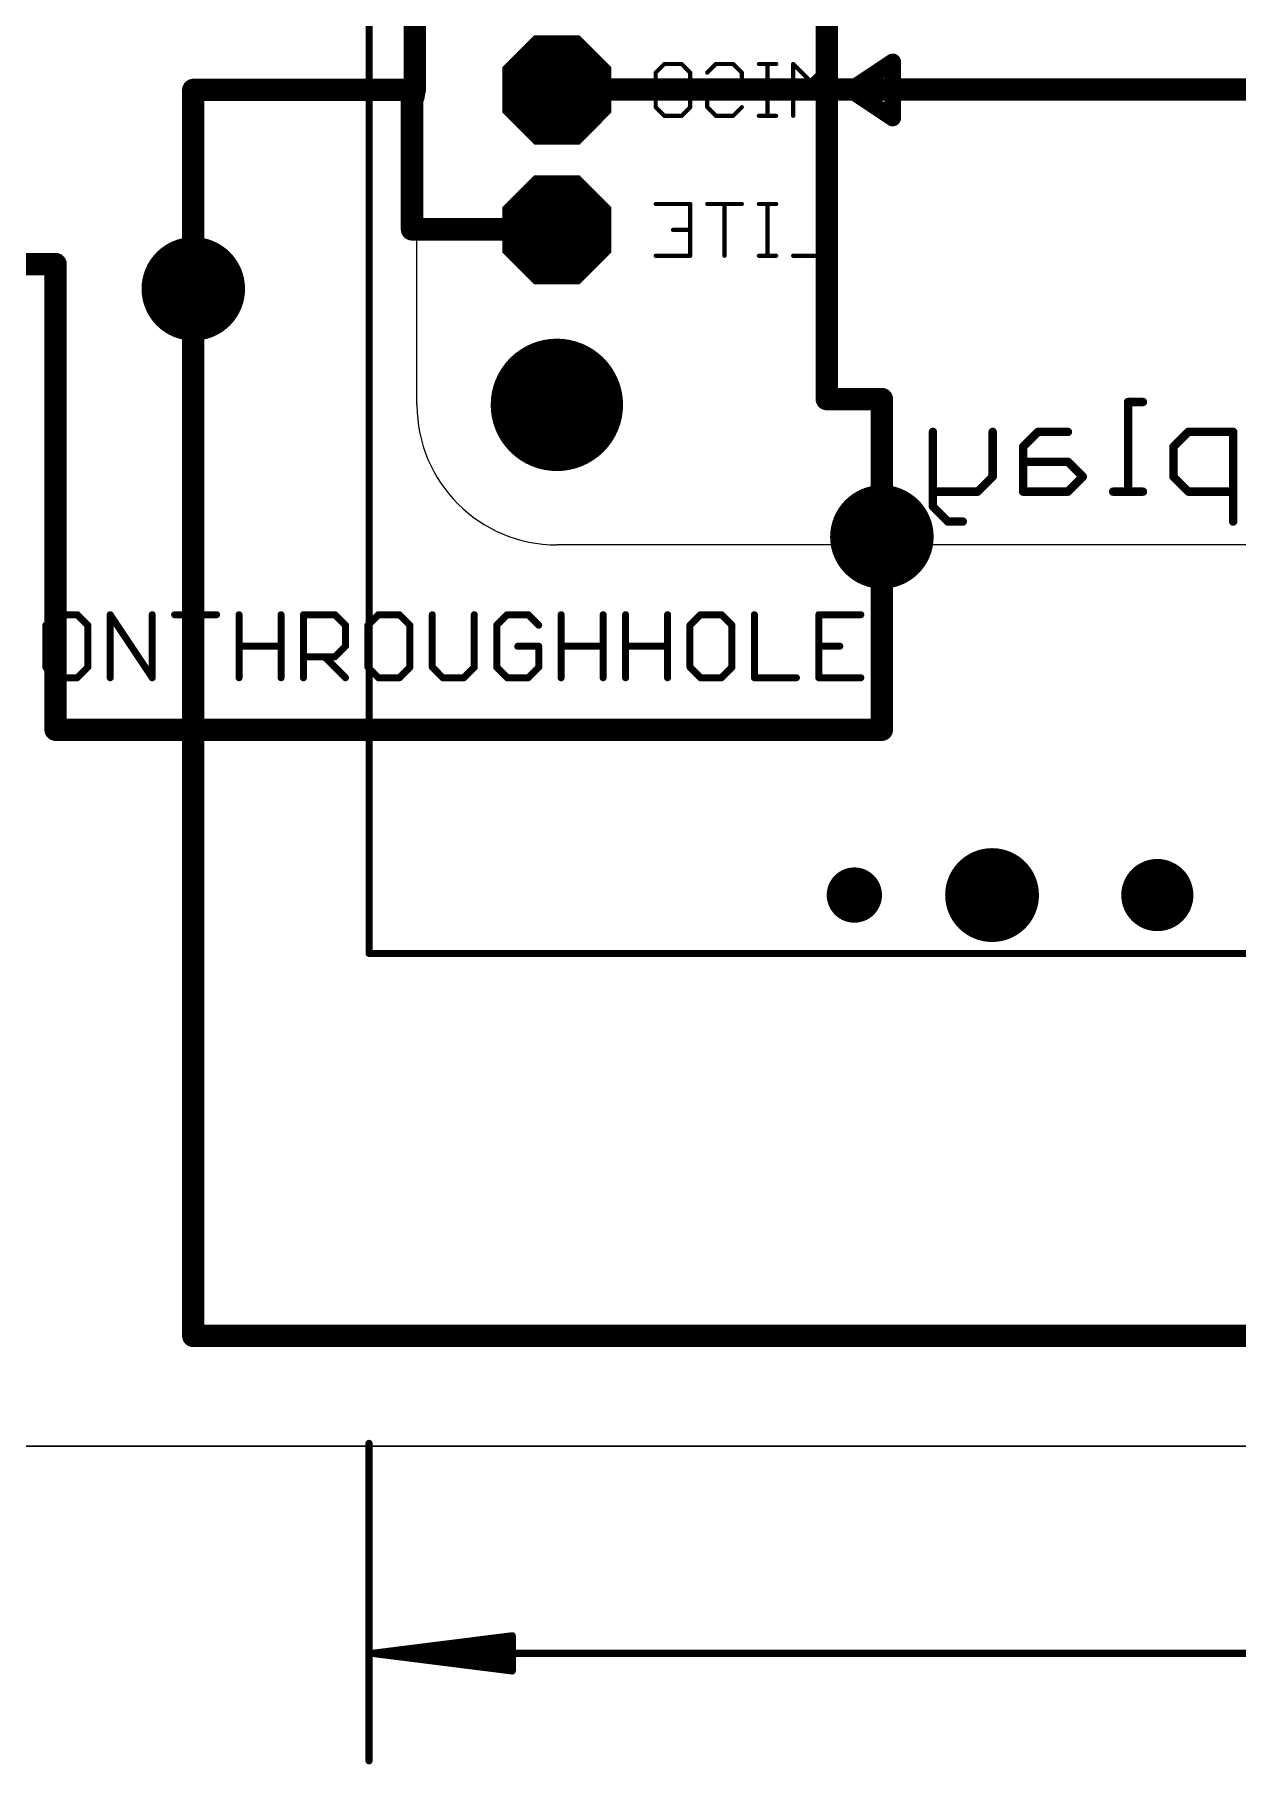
# Model space of a CAD drawing. Extents: x -2 to 110, y -6 to 68.
# Drawn here: x 22.12 to 43.95, y -5.78 to 25.61 of the extents above; entities that cross this region are included whole.
import ezdxf

# ---------------------------------------------------------------- set-up
doc = ezdxf.new("R2010")
doc.units = 0
for name, color, linetype in [('1', 22, 'CONTINUOUS'), ('16', 175, 'CONTINUOUS'), ('17', 82, 'CONTINUOUS'), ('18', 82, 'CONTINUOUS'), ('20', 190, 'CONTINUOUS'), ('22', 253, 'CONTINUOUS'), ('27', 253, 'CONTINUOUS'), ('29', 253, 'CONTINUOUS'), ('30', 253, 'CONTINUOUS'), ('44', 253, 'CONTINUOUS'), ('52', 253, 'CONTINUOUS')]:
    doc.layers.add(name, color=color, linetype=linetype)

# ---------------------------------------------------------------- blocks, each defined once
blk = doc.blocks.new('OCTAGONP')
at = {"const_width": 0.5}
blk.add_lwpolyline([(-0.25, -0.1036), (-0.25, 0.1036), (-0.1036, 0.25), (0.1036, 0.25), (0.25, 0.1036), (0.25, -0.1036), (0.1036, -0.25), (-0.1036, -0.25), (-0.25, -0.1036), (-0.25, 0.1036)], dxfattribs=at)
blk = doc.blocks.new('ROUNDV')
at = {"const_width": 0.5}
blk.add_lwpolyline([(0, -0.25, 1), (0, 0.25, 1), (0, -0.25)], format="xyb", dxfattribs=at)

msp = doc.modelspace()

# ---------------------------------------------------------------- linework, layer by layer
at = {"layer": '1'}
msp.add_line((10, 0), (100.5, 0), dxfattribs=at)
at = {"layer": '1', "const_width": 0.4064}
for points in [[(36.5, 45.5), (36.5, 19)], [(25, 21), (25, 2)], [(36.5, 19), (37.5, 19)], [(37.5, 19), (37.5, 16.5)], [(25, 2), (58.67, 2)]]:
    msp.add_lwpolyline(points, dxfattribs=at)
at = {"layer": '1', "const_width": 0.2032}
for points in [[(25.1016, 21, 1), (24.8984, 21)], [(36.5, 19.1016, 1), (36.5, 18.8984)], [(37.6016, 19, 1), (37.3984, 19)], [(37.5, 18.8984, 1), (37.5, 19.1016)], [(36.3984, 19, 1), (36.6016, 19)], [(37.3984, 16.5, 1), (37.6016, 16.5)], [(25, 2.1016, 1), (25, 1.8984)], [(24.8984, 2, 1), (25.1016, 2)]]:
    msp.add_lwpolyline(points, format="xyb", dxfattribs=at)
at = {"layer": '16'}
msp.add_line((10, 0), (100.5, 0), dxfattribs=at)
at = {"layer": '16', "const_width": 0.4064}
for points in [[(29.02, 24.61), (29.02, 42.4)], [(25, 21), (25, 24.61)], [(25, 24.61), (29, 24.61)], [(29, 24.61), (29, 24.5)], [(29, 24.61), (29.02, 24.61)], [(67.47, 24.62), (31.6, 24.62)], [(31.6, 24.62), (31.6, 24.61)], [(29, 24.5), (28.97, 24.5)], [(28.97, 24.5), (28.97, 22.08)], [(28.97, 22.08), (31.6, 22.08)], [(31.6, 22.08), (31.6, 22.07)], [(19.2084, 21.4492), (22.5, 21.4492)], [(22.5, 21.4492), (22.5, 13)], [(37.5, 13), (37.5, 16.5)], [(22.5, 13), (37.5, 13)]]:
    msp.add_lwpolyline(points, dxfattribs=at)
at = {"layer": '16', "const_width": 0.2032}
for points in [[(25.1016, 24.61, 1), (24.8984, 24.61)], [(25, 24.7116, 1), (25, 24.5084)], [(29.1016, 24.61, 1), (28.8984, 24.61)], [(29, 24.7116, 1), (29, 24.5084)], [(29, 24.5084, 1), (29, 24.7116)], [(29.02, 24.5084, 1), (29.02, 24.7116)], [(31.6, 24.7216, 1), (31.6, 24.5184)], [(31.7016, 24.62, 1), (31.4984, 24.62)], [(28.97, 24.6016, 1), (28.97, 24.3984)], [(29.0716, 24.5, 1), (28.8684, 24.5)], [(28.8984, 24.5, 1), (29.1016, 24.5)], [(28.9184, 24.61, 1), (29.1216, 24.61)], [(29, 24.3984, 1), (29, 24.6016)], [(31.4984, 24.61, 1), (31.7016, 24.61)], [(28.97, 22.1816, 1), (28.97, 21.9784)], [(28.8684, 22.08, 1), (29.0716, 22.08)], [(31.7016, 22.08, 1), (31.4984, 22.08)], [(31.4984, 22.07, 1), (31.7016, 22.07)], [(31.6, 21.9784, 1), (31.6, 22.1816)], [(22.6016, 21.4492, 1), (22.3984, 21.4492)], [(22.5, 21.3476, 1), (22.5, 21.5508)], [(24.8984, 21, 1), (25.1016, 21)], [(37.6016, 16.5, 1), (37.3984, 16.5)], [(22.5, 13.1016, 1), (22.5, 12.8984)], [(37.5, 12.8984, 1), (37.5, 13.1016)], [(22.3984, 13, 1), (22.6016, 13)], [(37.3984, 13, 1), (37.6016, 13)]]:
    msp.add_lwpolyline(points, format="xyb", dxfattribs=at)
at = {"layer": '20'}
msp.add_line((100.5, 0), (10, 0), dxfattribs=at)
for centre, radius in [((31.6, 18.895), 1.1), ((39.5, 10), 0.75), ((37, 10), 0.4)]:
    msp.add_circle(centre, radius, dxfattribs=at)
at = {"layer": '22'}
for points, const_width in [([(33.3944, 24.9239), (33.5511, 25.0807)], 0.0762), ([(33.5511, 25.0807), (33.8647, 25.0807)], 0.0762), ([(33.8647, 25.0807), (34.0214, 24.9239)], 0.0762), ([(34.3299, 24.9239), (34.4866, 25.0807)], 0.0762), ([(34.4866, 25.0807), (34.8002, 25.0807)], 0.0762), ([(34.8002, 25.0807), (34.9569, 24.9239)], 0.0762), ([(35.5806, 25.0807), (35.2671, 25.0807)], 0.0762), ([(35.4239, 24.1401), (35.4239, 25.0807)], 0.0762), ([(36.2026, 24.7672), (35.8891, 25.0807)], 0.0762), ([(35.8891, 25.0807), (35.8891, 24.1401)], 0.0762), ([(36.5161, 25.0807), (36.2026, 24.7672)], 0.0762), ([(36.5161, 24.1401), (36.5161, 25.0807)], 0.0762), ([(37.696, 25.118), (36.934, 24.61)], 0.3048), ([(37.696, 24.102), (37.696, 25.118)], 0.3048), ([(33.3944, 24.2969), (33.3944, 24.9239)], 0.0762), ([(34.0214, 24.9239), (34.0214, 24.2969)], 0.0762), ([(34.9569, 24.7672), (34.8002, 24.6104)], 0.0762), ([(34.9569, 24.9239), (34.9569, 24.7672)], 0.0762), ([(34.4866, 24.6104), (34.3299, 24.4536)], 0.0762), ([(34.3299, 24.4536), (34.3299, 24.2969)], 0.0762), ([(34.8002, 24.6104), (34.4866, 24.6104)], 0.0762), ([(36.934, 24.61), (37.696, 24.102)], 0.3048), ([(33.5511, 24.1401), (33.3944, 24.2969)], 0.0762), ([(33.8647, 24.1401), (33.5511, 24.1401)], 0.0762), ([(34.0214, 24.2969), (33.8647, 24.1401)], 0.0762), ([(34.3299, 24.2969), (34.4866, 24.1401)], 0.0762), ([(34.4866, 24.1401), (34.8002, 24.1401)], 0.0762), ([(34.8002, 24.1401), (34.9569, 24.2969)], 0.0762), ([(35.5806, 24.1401), (35.2671, 24.1401)], 0.0762), ([(33.3944, 22.5407), (34.0214, 22.5407)], 0.0762), ([(34.0214, 22.5407), (34.0214, 21.6001)], 0.0762), ([(34.9569, 22.5407), (34.3299, 22.5407)], 0.0762), ([(34.6434, 21.6001), (34.6434, 22.5407)], 0.0762), ([(35.5806, 22.5407), (35.2671, 22.5407)], 0.0762), ([(35.4239, 21.6001), (35.4239, 22.5407)], 0.0762), ([(36.5161, 22.5407), (36.5161, 21.6001)], 0.0762), ([(34.0214, 22.0704), (33.7079, 22.0704)], 0.0762), ([(34.0214, 21.6001), (33.3944, 21.6001)], 0.0762), ([(35.5806, 21.6001), (35.2671, 21.6001)], 0.0762), ([(36.5161, 21.6001), (35.8891, 21.6001)], 0.0762), ([(42.2396, 18.9472), (41.9684, 18.9472)], 0.1524), ([(41.9684, 18.9472), (41.9684, 17.3202)], 0.1524), ([(38.4263, 18.4049), (38.4263, 17.049)], 0.1524), ([(39.511, 18.4049), (39.511, 17.5914)], 0.1524), ([(40.3347, 18.4049), (40.0635, 18.1337)], 0.1524), ([(40.0635, 18.1337), (40.0635, 17.3202)], 0.1524), ([(40.877, 18.4049), (40.3347, 18.4049)], 0.1524), ([(43.0633, 18.4049), (42.7921, 18.1337)], 0.1524), ([(42.7921, 18.1337), (42.7921, 17.5914)], 0.1524), ([(43.8768, 18.4049), (43.0633, 18.4049)], 0.1524), ([(43.8768, 16.7779), (43.8768, 18.4049)], 0.1524), ([(40.877, 17.8625), (40.0635, 17.8625)], 0.1524), ([(41.1482, 17.5914), (40.877, 17.8625)], 0.1524), ([(39.511, 17.5914), (39.2398, 17.3202)], 0.1524), ([(40.877, 17.3202), (41.1482, 17.5914)], 0.1524), ([(42.7921, 17.5914), (43.0633, 17.3202)], 0.1524), ([(39.2398, 17.3202), (38.4263, 17.3202)], 0.1524), ([(40.0635, 17.3202), (40.877, 17.3202)], 0.1524), ([(42.2396, 17.3202), (41.6973, 17.3202)], 0.1524), ([(43.0633, 17.3202), (43.8768, 17.3202)], 0.1524), ([(38.4263, 17.049), (38.6975, 16.7779)], 0.1524), ([(38.6975, 16.7779), (38.9687, 16.7779)], 0.1524), ([(28.19, 0.05), (28.19, -5.71)], 0.13), ([(28.255, -3.76), (30.79, -3.4408)], 0.13), ([(28.255, -3.76), (30.79, -3.5)], 0.13), ([(30.79, -3.4408), (30.79, -4.0792)], 0.13), ([(28.255, -3.76), (30.79, -3.63)], 0.13), ([(94.165, -3.76), (28.255, -3.76)], 0.13), ([(30.79, -4.0792), (28.255, -3.76)], 0.13), ([(30.79, -3.89), (28.255, -3.76)], 0.13), ([(30.79, -4.02), (28.255, -3.76)], 0.13)]:
    msp.add_lwpolyline(points, dxfattribs=dict(at, const_width=const_width))
for points, const_width in [([(33.5511, 25.0998, 1), (33.5511, 25.0617)], 0.0381), ([(33.5646, 25.0672, 1), (33.5377, 25.0942)], 0.0381), ([(33.8781, 25.0942, 1), (33.8512, 25.0672)], 0.0381), ([(33.8647, 25.0617, 1), (33.8647, 25.0998)], 0.0381), ([(34.4866, 25.0998, 1), (34.4866, 25.0617)], 0.0381), ([(34.5001, 25.0672, 1), (34.4732, 25.0942)], 0.0381), ([(34.8136, 25.0942, 1), (34.7867, 25.0672)], 0.0381), ([(34.8002, 25.0617, 1), (34.8002, 25.0998)], 0.0381), ([(35.2671, 25.0998, 1), (35.2671, 25.0617)], 0.0381), ([(35.4429, 25.0807, 1), (35.4048, 25.0807)], 0.0381), ([(35.5806, 25.0617, 1), (35.5806, 25.0998)], 0.0381), ([(35.9025, 25.0942, 1), (35.8756, 25.0672)], 0.0381), ([(35.9081, 25.0807, 1), (35.87, 25.0807)], 0.0381), ([(36.5352, 25.0807, 1), (36.4971, 25.0807)], 0.0381), ([(36.5296, 25.0672, 1), (36.5027, 25.0942)], 0.0381), ([(37.7722, 25.118, 1), (37.6198, 25.118)], 0.1524), ([(37.7383, 25.0546, 1), (37.6537, 25.1814)], 0.1524), ([(33.4134, 24.9239, 1), (33.3753, 24.9239)], 0.0381), ([(33.3809, 24.9374, 1), (33.4078, 24.9105)], 0.0381), ([(34.0405, 24.9239, 1), (34.0024, 24.9239)], 0.0381), ([(34.008, 24.9105, 1), (34.0349, 24.9374)], 0.0381), ([(34.3164, 24.9374, 1), (34.3433, 24.9105)], 0.0381), ([(34.976, 24.9239, 1), (34.9379, 24.9239)], 0.0381), ([(34.9435, 24.9105, 1), (34.9704, 24.9374)], 0.0381), ([(34.9704, 24.7537, 1), (34.9435, 24.7806)], 0.0381), ([(36.1891, 24.7806, 1), (36.2161, 24.7537)], 0.0381), ([(36.1891, 24.7537, 1), (36.2161, 24.7806)], 0.0381), ([(34.3489, 24.4536, 1), (34.3108, 24.4536)], 0.0381), ([(34.3164, 24.4671, 1), (34.3433, 24.4402)], 0.0381), ([(34.4866, 24.6295, 1), (34.4866, 24.5914)], 0.0381), ([(34.5001, 24.5969, 1), (34.4732, 24.6239)], 0.0381), ([(34.7867, 24.6239, 1), (34.8136, 24.5969)], 0.0381), ([(34.8002, 24.5914, 1), (34.8002, 24.6295)], 0.0381), ([(34.9379, 24.7672, 1), (34.976, 24.7672)], 0.0381), ([(36.9763, 24.6734, 1), (36.8917, 24.5466)], 0.1524), ([(36.8917, 24.6734, 1), (36.9763, 24.5466)], 0.1524), ([(33.4078, 24.3103, 1), (33.3809, 24.2834)], 0.0381), ([(33.3753, 24.2969, 1), (33.4134, 24.2969)], 0.0381), ([(33.5511, 24.1592, 1), (33.5511, 24.1211)], 0.0381), ([(33.5377, 24.1266, 1), (33.5646, 24.1536)], 0.0381), ([(33.8512, 24.1536, 1), (33.8781, 24.1266)], 0.0381), ([(33.8647, 24.1211, 1), (33.8647, 24.1592)], 0.0381), ([(34.0024, 24.2969, 1), (34.0405, 24.2969)], 0.0381), ([(34.0349, 24.2834, 1), (34.008, 24.3103)], 0.0381), ([(34.3433, 24.3103, 1), (34.3164, 24.2834)], 0.0381), ([(34.3108, 24.2969, 1), (34.3489, 24.2969)], 0.0381), ([(34.4866, 24.1592, 1), (34.4866, 24.1211)], 0.0381), ([(34.4732, 24.1266, 1), (34.5001, 24.1536)], 0.0381), ([(34.7867, 24.1536, 1), (34.8136, 24.1266)], 0.0381), ([(34.8002, 24.1211, 1), (34.8002, 24.1592)], 0.0381), ([(34.9704, 24.2834, 1), (34.9435, 24.3103)], 0.0381), ([(35.2671, 24.1592, 1), (35.2671, 24.1211)], 0.0381), ([(35.5806, 24.1211, 1), (35.5806, 24.1592)], 0.0381), ([(37.6198, 24.102, 1), (37.7722, 24.102)], 0.1524), ([(37.6537, 24.0386, 1), (37.7383, 24.1654)], 0.1524), ([(35.4048, 24.1401, 1), (35.4429, 24.1401)], 0.0381), ([(35.87, 24.1401, 1), (35.9081, 24.1401)], 0.0381), ([(36.4971, 24.1401, 1), (36.5352, 24.1401)], 0.0381), ([(33.3944, 22.5598, 1), (33.3944, 22.5217)], 0.0381), ([(34.0405, 22.5407, 1), (34.0024, 22.5407)], 0.0381), ([(34.0214, 22.5217, 1), (34.0214, 22.5598)], 0.0381), ([(34.3299, 22.5598, 1), (34.3299, 22.5217)], 0.0381), ([(34.6625, 22.5407, 1), (34.6244, 22.5407)], 0.0381), ([(34.9569, 22.5217, 1), (34.9569, 22.5598)], 0.0381), ([(35.2671, 22.5598, 1), (35.2671, 22.5217)], 0.0381), ([(35.4429, 22.5407, 1), (35.4048, 22.5407)], 0.0381), ([(35.5806, 22.5217, 1), (35.5806, 22.5598)], 0.0381), ([(36.5352, 22.5407, 1), (36.4971, 22.5407)], 0.0381), ([(33.7079, 22.0894, 1), (33.7079, 22.0513)], 0.0381), ([(34.0214, 22.0513, 1), (34.0214, 22.0894)], 0.0381), ([(33.3944, 21.6192, 1), (33.3944, 21.5811)], 0.0381), ([(34.0024, 21.6001, 1), (34.0405, 21.6001)], 0.0381), ([(34.0214, 21.5811, 1), (34.0214, 21.6192)], 0.0381), ([(34.6244, 21.6001, 1), (34.6625, 21.6001)], 0.0381), ([(35.2671, 21.6192, 1), (35.2671, 21.5811)], 0.0381), ([(35.4048, 21.6001, 1), (35.4429, 21.6001)], 0.0381), ([(35.5806, 21.5811, 1), (35.5806, 21.6192)], 0.0381), ([(35.8891, 21.6192, 1), (35.8891, 21.5811)], 0.0381), ([(36.4971, 21.6001, 1), (36.5352, 21.6001)], 0.0381), ([(36.5161, 21.5811, 1), (36.5161, 21.6192)], 0.0381), ([(41.9684, 18.9853, 1), (41.9684, 18.9091)], 0.0762), ([(42.0065, 18.9472, 1), (41.9303, 18.9472)], 0.0762), ([(42.2396, 18.9091, 1), (42.2396, 18.9853)], 0.0762), ([(38.4644, 18.4049, 1), (38.3882, 18.4049)], 0.0762), ([(39.5491, 18.4049, 1), (39.4729, 18.4049)], 0.0762), ([(40.1016, 18.1337, 1), (40.0254, 18.1337)], 0.0762), ([(40.3347, 18.443, 1), (40.3347, 18.3668)], 0.0762), ([(40.3616, 18.3779, 1), (40.3077, 18.4318)], 0.0762), ([(40.877, 18.3668, 1), (40.877, 18.443)], 0.0762), ([(42.8302, 18.1337, 1), (42.754, 18.1337)], 0.0762), ([(43.0633, 18.443, 1), (43.0633, 18.3668)], 0.0762), ([(43.0902, 18.3779, 1), (43.0363, 18.4318)], 0.0762), ([(43.9149, 18.4049, 1), (43.8387, 18.4049)], 0.0762), ([(43.8768, 18.3668, 1), (43.8768, 18.443)], 0.0762), ([(40.0635, 17.9006, 1), (40.0635, 17.8244)], 0.0762), ([(40.0366, 18.1606, 1), (40.0904, 18.1068)], 0.0762), ([(40.9039, 17.8895, 1), (40.8501, 17.8356)], 0.0762), ([(40.877, 17.8244, 1), (40.877, 17.9006)], 0.0762), ([(42.7652, 18.1606, 1), (42.819, 18.1068)], 0.0762), ([(39.4729, 17.5914, 1), (39.5491, 17.5914)], 0.0762), ([(39.538, 17.5644, 1), (39.4841, 17.6183)], 0.0762), ([(41.1751, 17.5644, 1), (41.1212, 17.6183)], 0.0762), ([(41.1212, 17.5644, 1), (41.1751, 17.6183)], 0.0762), ([(42.819, 17.6183, 1), (42.7652, 17.5644)], 0.0762), ([(42.754, 17.5914, 1), (42.8302, 17.5914)], 0.0762), ([(38.4263, 17.3583, 1), (38.4263, 17.2821)], 0.0762), ([(39.2129, 17.3471, 1), (39.2668, 17.2933)], 0.0762), ([(39.2398, 17.2821, 1), (39.2398, 17.3583)], 0.0762), ([(40.0635, 17.3583, 1), (40.0635, 17.2821)], 0.0762), ([(40.0254, 17.3202, 1), (40.1016, 17.3202)], 0.0762), ([(40.8501, 17.3471, 1), (40.9039, 17.2933)], 0.0762), ([(40.877, 17.2821, 1), (40.877, 17.3583)], 0.0762), ([(41.6973, 17.3583, 1), (41.6973, 17.2821)], 0.0762), ([(41.9303, 17.3202, 1), (42.0065, 17.3202)], 0.0762), ([(42.2396, 17.2821, 1), (42.2396, 17.3583)], 0.0762), ([(43.0633, 17.3583, 1), (43.0633, 17.2821)], 0.0762), ([(43.0363, 17.2933, 1), (43.0902, 17.3471)], 0.0762), ([(43.8768, 17.2821, 1), (43.8768, 17.3583)], 0.0762), ([(38.4533, 17.076, 1), (38.3994, 17.0221)], 0.0762), ([(38.3882, 17.049, 1), (38.4644, 17.049)], 0.0762), ([(38.6975, 16.816, 1), (38.6975, 16.7398)], 0.0762), ([(38.6706, 16.7509, 1), (38.7245, 16.8048)], 0.0762), ([(38.9687, 16.7398, 1), (38.9687, 16.816)], 0.0762), ([(43.8387, 16.7779, 1), (43.9149, 16.7779)], 0.0762), ([(28.2225, 0.05, 1), (28.1575, 0.05)], 0.065), ([(30.8225, -3.4408, 1), (30.7575, -3.4408)], 0.065), ([(30.7941, -3.473, 1), (30.7859, -3.4085)], 0.065), ([(30.7933, -3.5323, 1), (30.7867, -3.4677)], 0.065), ([(28.255, -3.7275, 1), (28.255, -3.7925)], 0.065), ([(28.2591, -3.7278, 1), (28.2509, -3.7922)], 0.065), ([(28.2533, -3.7275, 1), (28.2567, -3.7925)], 0.065), ([(28.2567, -3.7275, 1), (28.2533, -3.7925)], 0.065), ([(28.2583, -3.7277, 1), (28.2517, -3.7923)], 0.065), ([(28.2517, -3.7277, 1), (28.2583, -3.7923)], 0.065), ([(28.2509, -3.7278, 1), (28.2591, -3.7922)], 0.065), ([(30.7917, -3.6625, 1), (30.7883, -3.5975)], 0.065), ([(30.7575, -4.0792, 1), (30.8225, -4.0792)], 0.065), ([(30.7859, -4.1115, 1), (30.7941, -4.047)], 0.065), ([(30.7867, -4.0523, 1), (30.7933, -3.9877)], 0.065), ([(30.7883, -3.9225, 1), (30.7917, -3.8575)], 0.065), ([(28.1575, -5.71, 1), (28.2225, -5.71)], 0.065)]:
    msp.add_lwpolyline(points, format="xyb", dxfattribs=dict(at, const_width=const_width))
at = {"layer": '27', "const_width": 0.127}
for points in [[(22.5127, 15.0875), (22.3221, 14.8968)], [(22.8941, 15.0875), (22.5127, 15.0875)], [(23.0847, 14.8968), (22.8941, 15.0875)], [(23.4915, 13.9435), (23.4915, 15.0875)], [(23.4915, 15.0875), (24.2541, 13.9435)], [(24.2541, 13.9435), (24.2541, 15.0875)], [(24.6609, 15.0875), (25.4235, 15.0875)], [(25.0422, 13.9435), (25.0422, 15.0875)], [(25.8303, 13.9435), (25.8303, 15.0875)], [(26.5929, 15.0875), (26.5929, 13.9435)], [(26.9997, 13.9435), (26.9997, 15.0875)], [(26.9997, 15.0875), (27.5716, 15.0875)], [(27.5716, 15.0875), (27.7623, 14.8968)], [(28.3597, 15.0875), (28.1691, 14.8968)], [(28.741, 15.0875), (28.3597, 15.0875)], [(28.9317, 14.8968), (28.741, 15.0875)], [(29.3384, 15.0875), (29.3384, 14.1342)], [(30.1011, 14.1342), (30.1011, 15.0875)], [(30.6985, 15.0875), (30.5078, 14.8968)], [(31.0798, 15.0875), (30.6985, 15.0875)], [(31.2705, 14.8968), (31.0798, 15.0875)], [(31.6772, 13.9435), (31.6772, 15.0875)], [(32.4399, 15.0875), (32.4399, 13.9435)], [(32.8466, 13.9435), (32.8466, 15.0875)], [(33.6093, 15.0875), (33.6093, 13.9435)], [(34.2067, 15.0875), (34.016, 14.8968)], [(34.588, 15.0875), (34.2067, 15.0875)], [(34.7787, 14.8968), (34.588, 15.0875)], [(35.1854, 15.0875), (35.1854, 13.9435)], [(37.1175, 15.0875), (36.3548, 15.0875)], [(36.3548, 15.0875), (36.3548, 13.9435)], [(22.3221, 14.8968), (22.3221, 14.1342)], [(23.0847, 14.1342), (23.0847, 14.8968)], [(27.7623, 14.8968), (27.7623, 14.5155)], [(28.1691, 14.8968), (28.1691, 14.1342)], [(28.9317, 14.1342), (28.9317, 14.8968)], [(30.5078, 14.8968), (30.5078, 14.1342)], [(34.016, 14.8968), (34.016, 14.1342)], [(34.7787, 14.1342), (34.7787, 14.8968)], [(25.8303, 14.5155), (26.5929, 14.5155)], [(27.7623, 14.5155), (27.5716, 14.3248)], [(31.2705, 14.5155), (30.8892, 14.5155)], [(31.2705, 14.1342), (31.2705, 14.5155)], [(31.6772, 14.5155), (32.4399, 14.5155)], [(32.8466, 14.5155), (33.6093, 14.5155)], [(36.3548, 14.5155), (36.7362, 14.5155)], [(22.3221, 14.1342), (22.5127, 13.9435)], [(22.8941, 13.9435), (23.0847, 14.1342)], [(27.5716, 14.3248), (26.9997, 14.3248)], [(27.381, 14.3248), (27.7623, 13.9435)], [(28.1691, 14.1342), (28.3597, 13.9435)], [(28.741, 13.9435), (28.9317, 14.1342)], [(29.3384, 14.1342), (29.5291, 13.9435)], [(29.9104, 13.9435), (30.1011, 14.1342)], [(30.5078, 14.1342), (30.6985, 13.9435)], [(31.0798, 13.9435), (31.2705, 14.1342)], [(34.016, 14.1342), (34.2067, 13.9435)], [(34.588, 13.9435), (34.7787, 14.1342)], [(22.5127, 13.9435), (22.8941, 13.9435)], [(28.3597, 13.9435), (28.741, 13.9435)], [(29.5291, 13.9435), (29.9104, 13.9435)], [(30.6985, 13.9435), (31.0798, 13.9435)], [(34.2067, 13.9435), (34.588, 13.9435)], [(35.1854, 13.9435), (35.9481, 13.9435)], [(36.3548, 13.9435), (37.1175, 13.9435)]]:
    msp.add_lwpolyline(points, dxfattribs=at)
at = {"layer": '27', "const_width": 0.0635}
for points in [[(22.5127, 15.1192, 1), (22.5127, 15.0557)], [(22.5352, 15.065, 1), (22.4903, 15.1099)], [(22.9165, 15.1099, 1), (22.8716, 15.065)], [(22.8941, 15.0557, 1), (22.8941, 15.1192)], [(23.5179, 15.1051, 1), (23.465, 15.0699)], [(23.5232, 15.0875, 1), (23.4597, 15.0875)], [(24.2859, 15.0875, 1), (24.2224, 15.0875)], [(24.6609, 15.1192, 1), (24.6609, 15.0557)], [(25.0739, 15.0875, 1), (25.0104, 15.0875)], [(25.4235, 15.0557, 1), (25.4235, 15.1192)], [(25.862, 15.0875, 1), (25.7985, 15.0875)], [(26.6247, 15.0875, 1), (26.5612, 15.0875)], [(27.0314, 15.0875, 1), (26.9679, 15.0875)], [(26.9997, 15.1192, 1), (26.9997, 15.0557)], [(27.5941, 15.1099, 1), (27.5492, 15.065)], [(27.5716, 15.0557, 1), (27.5716, 15.1192)], [(28.3597, 15.1192, 1), (28.3597, 15.0557)], [(28.3822, 15.065, 1), (28.3373, 15.1099)], [(28.7635, 15.1099, 1), (28.7186, 15.065)], [(28.741, 15.0557, 1), (28.741, 15.1192)], [(29.3702, 15.0875, 1), (29.3067, 15.0875)], [(30.1328, 15.0875, 1), (30.0693, 15.0875)], [(30.6985, 15.1192, 1), (30.6985, 15.0557)], [(30.721, 15.065, 1), (30.6761, 15.1099)], [(31.1023, 15.1099, 1), (31.0574, 15.065)], [(31.0798, 15.0557, 1), (31.0798, 15.1192)], [(31.709, 15.0875, 1), (31.6455, 15.0875)], [(32.4716, 15.0875, 1), (32.4081, 15.0875)], [(32.8784, 15.0875, 1), (32.8149, 15.0875)], [(33.641, 15.0875, 1), (33.5775, 15.0875)], [(34.2067, 15.1192, 1), (34.2067, 15.0557)], [(34.2291, 15.065, 1), (34.1842, 15.1099)], [(34.6105, 15.1099, 1), (34.5656, 15.065)], [(34.588, 15.0557, 1), (34.588, 15.1192)], [(35.2172, 15.0875, 1), (35.1537, 15.0875)], [(36.3866, 15.0875, 1), (36.3231, 15.0875)], [(36.3548, 15.1192, 1), (36.3548, 15.0557)], [(37.1175, 15.0557, 1), (37.1175, 15.1192)], [(22.3538, 14.8968, 1), (22.2903, 14.8968)], [(22.2996, 14.9193, 1), (22.3445, 14.8744)], [(23.1165, 14.8968, 1), (23.053, 14.8968)], [(23.0623, 14.8744, 1), (23.1072, 14.9193)], [(27.7941, 14.8968, 1), (27.7306, 14.8968)], [(27.7399, 14.8744, 1), (27.7848, 14.9193)], [(28.2008, 14.8968, 1), (28.1373, 14.8968)], [(28.1466, 14.9193, 1), (28.1915, 14.8744)], [(28.9635, 14.8968, 1), (28.9, 14.8968)], [(28.9092, 14.8744, 1), (28.9542, 14.9193)], [(30.5396, 14.8968, 1), (30.4761, 14.8968)], [(30.4854, 14.9193, 1), (30.5303, 14.8744)], [(31.248, 14.8744, 1), (31.2929, 14.9193)], [(34.0478, 14.8968, 1), (33.9843, 14.8968)], [(33.9936, 14.9193, 1), (34.0385, 14.8744)], [(34.8104, 14.8968, 1), (34.7469, 14.8968)], [(34.7562, 14.8744, 1), (34.8011, 14.9193)], [(25.8303, 14.5472, 1), (25.8303, 14.4837)], [(26.5929, 14.4837, 1), (26.5929, 14.5472)], [(27.7306, 14.5155, 1), (27.7941, 14.5155)], [(27.7848, 14.493, 1), (27.7399, 14.5379)], [(30.8892, 14.5472, 1), (30.8892, 14.4837)], [(31.3022, 14.5155, 1), (31.2387, 14.5155)], [(31.2705, 14.4837, 1), (31.2705, 14.5472)], [(31.6772, 14.5472, 1), (31.6772, 14.4837)], [(32.4399, 14.4837, 1), (32.4399, 14.5472)], [(32.8466, 14.5472, 1), (32.8466, 14.4837)], [(33.6093, 14.4837, 1), (33.6093, 14.5472)], [(36.3548, 14.5472, 1), (36.3548, 14.4837)], [(36.7362, 14.4837, 1), (36.7362, 14.5472)], [(22.2903, 14.1342, 1), (22.3538, 14.1342)], [(22.3445, 14.1566, 1), (22.2996, 14.1117)], [(23.053, 14.1342, 1), (23.1165, 14.1342)], [(23.1072, 14.1117, 1), (23.0623, 14.1566)], [(26.9997, 14.3566, 1), (26.9997, 14.2931)], [(27.4034, 14.3473, 1), (27.3585, 14.3024)], [(27.5492, 14.3473, 1), (27.5941, 14.3024)], [(27.5716, 14.2931, 1), (27.5716, 14.3566)], [(28.1373, 14.1342, 1), (28.2008, 14.1342)], [(28.1915, 14.1566, 1), (28.1466, 14.1117)], [(28.9, 14.1342, 1), (28.9635, 14.1342)], [(28.9542, 14.1117, 1), (28.9092, 14.1566)], [(29.3609, 14.1566, 1), (29.316, 14.1117)], [(29.3067, 14.1342, 1), (29.3702, 14.1342)], [(30.0693, 14.1342, 1), (30.1328, 14.1342)], [(30.1235, 14.1117, 1), (30.0786, 14.1566)], [(30.4761, 14.1342, 1), (30.5396, 14.1342)], [(30.5303, 14.1566, 1), (30.4854, 14.1117)], [(31.2387, 14.1342, 1), (31.3022, 14.1342)], [(31.2929, 14.1117, 1), (31.248, 14.1566)], [(33.9843, 14.1342, 1), (34.0478, 14.1342)], [(34.0385, 14.1566, 1), (33.9936, 14.1117)], [(34.7469, 14.1342, 1), (34.8104, 14.1342)], [(34.8011, 14.1117, 1), (34.7562, 14.1566)], [(22.5127, 13.9753, 1), (22.5127, 13.9117)], [(22.4903, 13.921, 1), (22.5352, 13.966)], [(22.8716, 13.966, 1), (22.9165, 13.921)], [(22.8941, 13.9117, 1), (22.8941, 13.9753)], [(23.4597, 13.9435, 1), (23.5232, 13.9435)], [(24.2224, 13.9435, 1), (24.2859, 13.9435)], [(24.2277, 13.9259, 1), (24.2805, 13.9611)], [(25.0104, 13.9435, 1), (25.0739, 13.9435)], [(25.7985, 13.9435, 1), (25.862, 13.9435)], [(26.5612, 13.9435, 1), (26.6247, 13.9435)], [(26.9679, 13.9435, 1), (27.0314, 13.9435)], [(27.7399, 13.921, 1), (27.7848, 13.966)], [(28.3597, 13.9753, 1), (28.3597, 13.9117)], [(28.3373, 13.921, 1), (28.3822, 13.966)], [(28.7186, 13.966, 1), (28.7635, 13.921)], [(28.741, 13.9117, 1), (28.741, 13.9753)], [(29.5291, 13.9753, 1), (29.5291, 13.9117)], [(29.5067, 13.921, 1), (29.5516, 13.966)], [(29.888, 13.966, 1), (29.9329, 13.921)], [(29.9104, 13.9117, 1), (29.9104, 13.9753)], [(30.6985, 13.9753, 1), (30.6985, 13.9117)], [(30.6761, 13.921, 1), (30.721, 13.966)], [(31.0574, 13.966, 1), (31.1023, 13.921)], [(31.0798, 13.9117, 1), (31.0798, 13.9753)], [(31.6455, 13.9435, 1), (31.709, 13.9435)], [(32.4081, 13.9435, 1), (32.4716, 13.9435)], [(32.8149, 13.9435, 1), (32.8784, 13.9435)], [(33.5775, 13.9435, 1), (33.641, 13.9435)], [(34.2067, 13.9753, 1), (34.2067, 13.9117)], [(34.1842, 13.921, 1), (34.2291, 13.966)], [(34.5656, 13.966, 1), (34.6105, 13.921)], [(34.588, 13.9117, 1), (34.588, 13.9753)], [(35.1854, 13.9753, 1), (35.1854, 13.9117)], [(35.1537, 13.9435, 1), (35.2172, 13.9435)], [(35.9481, 13.9117, 1), (35.9481, 13.9753)], [(36.3548, 13.9753, 1), (36.3548, 13.9117)], [(36.3231, 13.9435, 1), (36.3866, 13.9435)], [(37.1175, 13.9117, 1), (37.1175, 13.9753)]]:
    msp.add_lwpolyline(points, format="xyb", dxfattribs=at)
at = {"layer": '29'}
for points, const_width in [([(31.6, 18.2942, 1), (31.6, 19.4958, 1), (31.6, 18.2942)], 1.2016), ([(39.5, 9.5742, 1), (39.5, 10.4258, 1), (39.5, 9.5742)], 0.8516), ([(37, 9.7492, 1), (37, 10.2508, 1), (37, 9.7492)], 0.5016)]:
    msp.add_lwpolyline(points, format="xyb", dxfattribs=dict(at, const_width=const_width))
at = {"layer": '30'}
for points, const_width in [([(31.6, 18.2942, 1), (31.6, 19.4958, 1), (31.6, 18.2942)], 1.2016), ([(39.5, 9.5742, 1), (39.5, 10.4258, 1), (39.5, 9.5742)], 0.8516), ([(37, 9.7492, 1), (37, 10.2508, 1), (37, 9.7492)], 0.5016)]:
    msp.add_lwpolyline(points, format="xyb", dxfattribs=dict(at, const_width=const_width))
at = {"layer": '44'}
for centre, radius in [((31.6, 24.61), 0.5), ((31.6, 22.07), 0.5), ((25, 21), 0.35), ((37.5, 16.5), 0.35), ((42.5, 10), 0.35)]:
    msp.add_circle(centre, radius, dxfattribs=at)
at = {"layer": '52'}
for p, q in [((29.06, 18.895), (29.06, 48.105)), ((82.4, 16.355), (31.6, 16.355))]:
    msp.add_line(p, q, dxfattribs=at)
at = {"layer": '52', "const_width": 0.127}
for points in [[(28.19, 59.74), (28.19, 8.94)], [(28.19, 8.94), (94.23, 8.94)]]:
    msp.add_lwpolyline(points, dxfattribs=at)
at = {"layer": '52', "const_width": 0.0635}
for points in [[(28.19, 8.9718, 1), (28.19, 8.9083)], [(28.1583, 8.94, 1), (28.2218, 8.94)]]:
    msp.add_lwpolyline(points, format="xyb", dxfattribs=at)
at = {"layer": '52'}
msp.add_arc((31.6, 18.895), 2.54, 180, 270, dxfattribs=at)

# ---------------------------------------------------------------- block references
at = {"layer": '17', "xscale": 1.778, "yscale": 1.778}
for p in [(31.6, 24.61), (31.6, 24.61), (31.6, 22.07), (31.6, 22.07)]:
    msp.add_blockref('OCTAGONP', p, dxfattribs=at)
at = {"layer": '18'}
for p, xscale, yscale in [((25, 21), 1.6764, 1.6764), ((25, 21), 1.6764, 1.6764), ((37.5, 16.5), 1.6764, 1.6764), ((37.5, 16.5), 1.6764, 1.6764), ((42.5, 10), 1.1064, 1.1064), ((42.5, 10), 1.1064, 1.1064)]:
    msp.add_blockref('ROUNDV', p, dxfattribs=dict(at, xscale=xscale, yscale=yscale))
at = {"layer": '29'}
for name, p, xscale, yscale in [('OCTAGONP', (31.6, 24.61), 1.9812, 1.9812), ('OCTAGONP', (31.6, 22.07), 1.9812, 1.9812), ('ROUNDV', (25, 21), 1.8796, 1.8796), ('ROUNDV', (37.5, 16.5), 1.8796, 1.8796), ('ROUNDV', (42.5, 10), 1.3096, 1.3096)]:
    msp.add_blockref(name, p, dxfattribs=dict(at, xscale=xscale, yscale=yscale))
at = {"layer": '30'}
for name, p, xscale, yscale in [('OCTAGONP', (31.6, 24.61), 1.9812, 1.9812), ('OCTAGONP', (31.6, 22.07), 1.9812, 1.9812), ('ROUNDV', (25, 21), 1.8796, 1.8796), ('ROUNDV', (37.5, 16.5), 1.8796, 1.8796), ('ROUNDV', (42.5, 10), 1.3096, 1.3096)]:
    msp.add_blockref(name, p, dxfattribs=dict(at, xscale=xscale, yscale=yscale))

doc.saveas('drawing.dxf')
